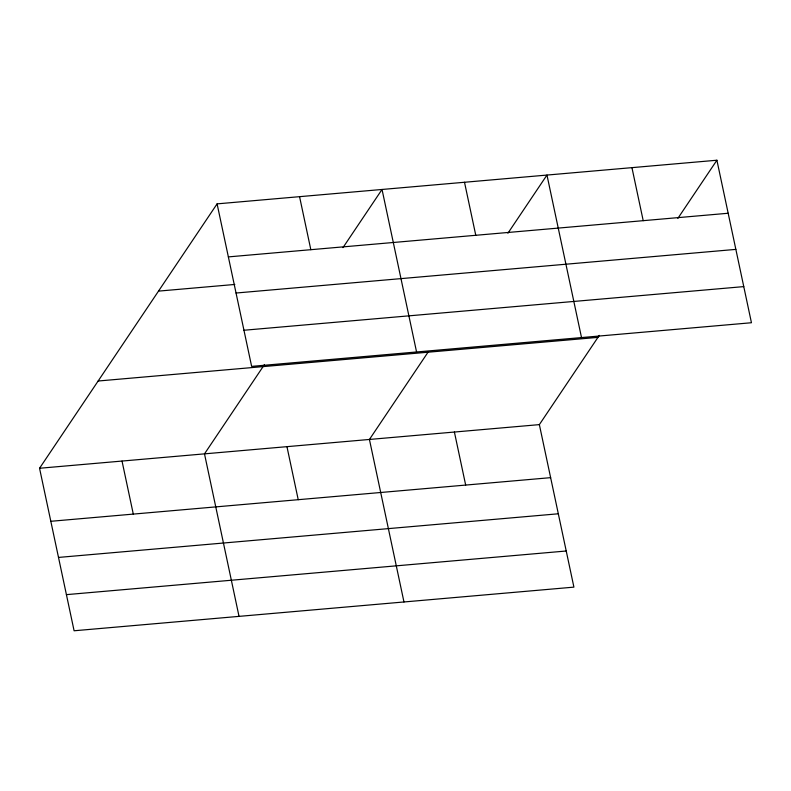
<?xml version="1.0" encoding="UTF-8"?>
<svg xmlns="http://www.w3.org/2000/svg" width="791" height="791" viewBox="0 0 791 791"><rect width="100%" height="100%" fill="white"/><g stroke="black" fill="none" stroke-linecap="round" stroke-linejoin="round"><path stroke-width="1.19" d="M599.291 335.374L539.363 424.619L573.91 587.13L74.097 630.773L39.55 468.262L217.09 203.87L716.903 160.227L751.45 322.738L251.637 366.381L217.09 203.87M264.421 364.611L204.493 453.866L239.03 616.377M342.968 247.632L382.033 189.464L416.57 351.975M428.02 352.213L369.427 439.46L403.974 601.971M507.911 233.226L546.967 175.058L581.514 337.569M677.847 218.395L716.903 160.227M228.362 256.897L728.175 213.254M158.507 291.118L234.818 284.453M236.044 293.026L735.857 249.383M243.954 330.252L743.767 286.609M98.143 381.015L597.956 337.371M39.55 468.262L539.363 424.619M50.822 521.299L550.635 477.655M58.504 557.428L558.317 513.784M66.414 594.644L566.227 551.001M631.94 167.643L643.212 220.669M464.505 182.266L475.777 235.293M454.4 432.044L465.672 485.071M299.562 196.662L310.833 249.699M286.955 446.658L298.227 499.694M122.022 461.064L133.293 514.091"/></g></svg>
